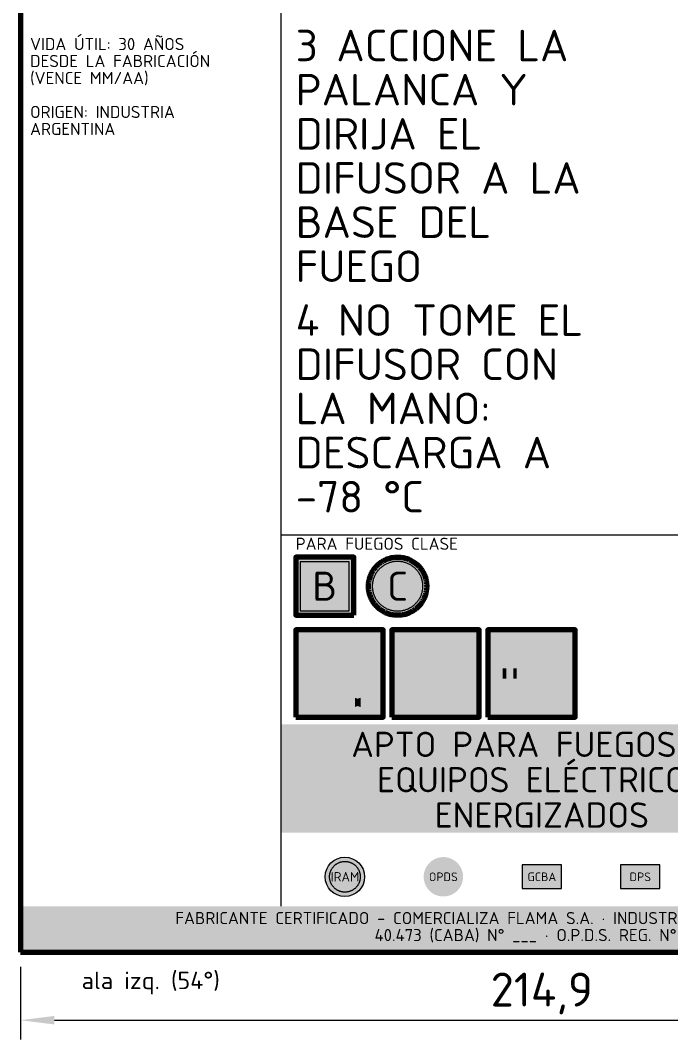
# Model space of a CAD drawing. Header units: millimetres. Extents: x 0 to 2382, y 0 to 420.
# Drawn here: x 1908.3 to 1975.3, y 217 to 322.1 of the extents above; entities that cross this region are included whole.
import ezdxf
from ezdxf.enums import TextEntityAlignment as Align

# ---------------------------------------------------------------- set-up
doc = ezdxf.new("R2010")
doc.units = ezdxf.units.MM
for name, color, linetype, lineweight in [('01-VISIBLE', 7, 'CONTINUOUS', 70), ('04-COTA', 3, 'CONTINUOUS', 18), ('08-FINA', 5, 'CONTINUOUS', 18), ('13-GRAFICA', 30, 'CONTINUOUS', 18)]:
    doc.layers.add(name, color=color, linetype=linetype, lineweight=lineweight)
doc.styles.add('ISO3098', font='isocpeur.ttf')
doc.dimstyles.new('FLAMA-IRAM', dxfattribs={"dimtxt": 3.5, "dimasz": 3.5, "dimexe": 2, "dimexo": 1.5, "dimgap": 1, "dimtad": 1, "dimdec": 1, "dimtxsty": 'ISO3098', "dimblk": 'IRAM_FLECHA', "dimblk1": 'IRAM_FLECHA', "dimblk2": 'IRAM_FLECHA', "dimcen": 2.5, "dimclrd": 256, "dimclre": 256, "dimclrt": 256, "dimazin": 3, "dimtfac": 1, "dimtmove": 0, "dimatfit": 3, "dimlwd": 18, "dimlwe": 18})

# ---------------------------------------------------------------- blocks, each defined once
blk = doc.blocks.new('IRAM_FLECHA')
blk.add_solid([(0, 0), (-1, 0.125), (-1, -0.125)])

msp = doc.modelspace()

# ---------------------------------------------------------------- hatches: boundary and pattern name
at = {"layer": '13-GRAFICA', "true_color": 0xc81e2d}
h = msp.add_hatch(color=7, dxfattribs=at)
h.dxf.hatch_style = 1
h.paths.add_polyline_path([(1942.639, 260.738), (1942.639, 266.738), (1936.639, 266.738), (1936.639, 260.738)])
at = {"layer": '13-GRAFICA', "true_color": 0x005eaa}
h = msp.add_hatch(color=7, dxfattribs=at)
h.dxf.hatch_style = 1
h.paths.add_polyline_path([(1950.139, 263.738), (1950.138, 263.64), (1950.133, 263.542), (1950.125, 263.444), (1950.114, 263.347), (1950.099, 263.25), (1950.082, 263.153), (1950.061, 263.057), (1950.037, 262.962), (1950.01, 262.867), (1949.98, 262.774), (1949.947, 262.682), (1949.911, 262.59), (1949.872, 262.5), (1949.83, 262.411), (1949.785, 262.324), (1949.737, 262.238), (1949.687, 262.154), (1949.634, 262.072), (1949.578, 261.991), (1949.519, 261.912), (1949.458, 261.835), (1949.395, 261.76), (1949.329, 261.687), (1949.261, 261.617), (1949.19, 261.549), (1949.117, 261.483), (1949.043, 261.419), (1948.966, 261.358), (1948.887, 261.3), (1948.806, 261.244), (1948.724, 261.191), (1948.639, 261.14), (1948.554, 261.092), (1948.466, 261.048), (1948.378, 261.006), (1948.287, 260.967), (1948.196, 260.931), (1948.104, 260.897), (1948.01, 260.867), (1947.916, 260.84), (1947.821, 260.817), (1947.725, 260.796), (1947.628, 260.778), (1947.531, 260.764), (1947.433, 260.753), (1947.336, 260.745), (1947.238, 260.74), (1947.139, 260.738), (1947.041, 260.74), (1946.943, 260.745), (1946.845, 260.753), (1946.748, 260.764), (1946.651, 260.778), (1946.554, 260.796), (1946.458, 260.817), (1946.363, 260.84), (1946.269, 260.867), (1946.175, 260.897), (1946.083, 260.931), (1945.991, 260.967), (1945.901, 261.006), (1945.813, 261.048), (1945.725, 261.092), (1945.639, 261.14), (1945.555, 261.191), (1945.473, 261.244), (1945.392, 261.3), (1945.313, 261.358), (1945.236, 261.419), (1945.161, 261.483), (1945.089, 261.549), (1945.018, 261.617), (1944.95, 261.687), (1944.884, 261.76), (1944.82, 261.835), (1944.759, 261.912), (1944.701, 261.991), (1944.645, 262.072), (1944.592, 262.154), (1944.541, 262.238), (1944.494, 262.324), (1944.449, 262.411), (1944.407, 262.5), (1944.368, 262.59), (1944.332, 262.682), (1944.299, 262.774), (1944.269, 262.867), (1944.242, 262.962), (1944.218, 263.057), (1944.197, 263.153), (1944.179, 263.25), (1944.165, 263.347), (1944.154, 263.444), (1944.146, 263.542), (1944.141, 263.64), (1944.139, 263.738), (1944.141, 263.836), (1944.146, 263.934), (1944.154, 264.032), (1944.165, 264.13), (1944.179, 264.227), (1944.197, 264.324), (1944.218, 264.419), (1944.242, 264.515), (1944.269, 264.609), (1944.299, 264.703), (1944.332, 264.795), (1944.368, 264.886), (1944.407, 264.976), (1944.449, 265.065), (1944.494, 265.152), (1944.541, 265.238), (1944.592, 265.322), (1944.645, 265.405), (1944.701, 265.486), (1944.759, 265.565), (1944.82, 265.641), (1944.884, 265.716), (1944.95, 265.789), (1945.018, 265.86), (1945.089, 265.928), (1945.161, 265.994), (1945.236, 266.057), (1945.313, 266.118), (1945.392, 266.177), (1945.473, 266.233), (1945.555, 266.286), (1945.639, 266.336), (1945.725, 266.384), (1945.813, 266.429), (1945.901, 266.471), (1945.991, 266.51), (1946.083, 266.546), (1946.175, 266.579), (1946.269, 266.609), (1946.363, 266.636), (1946.458, 266.66), (1946.554, 266.681), (1946.651, 266.698), (1946.748, 266.713), (1946.845, 266.724), (1946.943, 266.732), (1947.041, 266.737), (1947.139, 266.738), (1947.238, 266.737), (1947.336, 266.732), (1947.433, 266.724), (1947.531, 266.713), (1947.628, 266.698), (1947.725, 266.681), (1947.821, 266.66), (1947.916, 266.636), (1948.01, 266.609), (1948.104, 266.579), (1948.196, 266.546), (1948.287, 266.51), (1948.378, 266.471), (1948.466, 266.429), (1948.554, 266.384), (1948.639, 266.336), (1948.724, 266.286), (1948.806, 266.233), (1948.887, 266.177), (1948.966, 266.118), (1949.043, 266.057), (1949.117, 265.994), (1949.19, 265.928), (1949.261, 265.86), (1949.329, 265.789), (1949.395, 265.716), (1949.458, 265.641), (1949.519, 265.565), (1949.578, 265.486), (1949.634, 265.405), (1949.687, 265.322), (1949.737, 265.238), (1949.785, 265.152), (1949.83, 265.065), (1949.872, 264.976), (1949.911, 264.886), (1949.947, 264.795), (1949.98, 264.703), (1950.01, 264.609), (1950.037, 264.515), (1950.061, 264.419), (1950.082, 264.324), (1950.099, 264.227), (1950.114, 264.13), (1950.125, 264.032), (1950.133, 263.934), (1950.138, 263.836)])
at = {"layer": '13-GRAFICA', "true_color": 0x191919}
h = msp.add_hatch(color=7, dxfattribs=at)
h.dxf.hatch_style = 1
h.paths.add_polyline_path([(1945.639, 250.238), (1945.639, 259.238), (1936.639, 259.238), (1936.639, 250.238)])
at = {"layer": '13-GRAFICA', "true_color": 0xc81e2d}
h = msp.add_hatch(color=7, dxfattribs=at)
h.dxf.hatch_style = 1
h.paths.add_polyline_path([(1936.639, 258.347), (1936.639, 259.238), (1937.53, 259.238), (1945.639, 251.129), (1945.639, 250.238), (1944.748, 250.238)])
at = {"layer": '13-GRAFICA', "true_color": 0xffffff}
h = msp.add_hatch(color=7, dxfattribs=at)
h.dxf.hatch_style = 1
h.paths.add_polyline_path([(1937.808, 255.003), (1937.798, 255.006), (1937.789, 255.009), (1937.78, 255.013), (1937.772, 255.019), (1937.764, 255.025), (1937.757, 255.032), (1937.75, 255.039), (1937.745, 255.047), (1937.74, 255.056), (1937.736, 255.065), (1937.477, 255.778), (1937.474, 255.787), (1937.472, 255.797), (1937.471, 255.807), (1937.471, 255.817), (1937.472, 255.826), (1937.474, 255.836), (1937.477, 255.845), (1937.481, 255.855), (1937.805, 256.503), (1937.81, 256.511), (1937.815, 256.519), (1937.822, 256.526), (1937.828, 256.532), (1937.836, 256.538), (1937.844, 256.543), (1937.852, 256.548), (1937.861, 256.551), (1937.87, 256.554), (1937.88, 256.555), (1937.889, 256.556), (1937.899, 256.556), (1937.908, 256.555), (1937.917, 256.553), (1937.926, 256.55), (1937.935, 256.546), (1937.943, 256.542), (1937.951, 256.536), (1937.958, 256.53), (1937.965, 256.523), (1937.971, 256.516), (1937.976, 256.508), (1938.083, 256.326), (1938.284, 257.131), (1938.287, 257.14), (1938.29, 257.149), (1938.295, 257.157), (1938.3, 257.165), (1938.306, 257.172), (1938.313, 257.179), (1938.321, 257.185), (1938.329, 257.191), (1938.337, 257.195), (1938.346, 257.199), (1938.355, 257.201), (1938.365, 257.203), (1938.374, 257.204), (1938.384, 257.204), (1938.393, 257.203), (1938.403, 257.201), (1938.412, 257.198), (1938.421, 257.195), (1938.429, 257.19), (1938.437, 257.184), (1938.444, 257.178), (1938.451, 257.171), (1938.457, 257.164), (1938.73, 256.786), (1938.897, 258.349), (1938.899, 258.358), (1938.901, 258.368), (1938.904, 258.377), (1938.909, 258.385), (1938.914, 258.394), (1938.92, 258.401), (1938.926, 258.408), (1938.934, 258.415), (1938.942, 258.42), (1938.95, 258.425), (1938.959, 258.429), (1938.968, 258.432), (1938.978, 258.434), (1938.987, 258.435), (1938.997, 258.435), (1939.007, 258.435), (1939.016, 258.433), (1939.026, 258.43), (1939.035, 258.426), (1939.043, 258.422), (1939.051, 258.417), (1939.059, 258.411), (1939.066, 258.404), (1939.072, 258.396), (1939.077, 258.388), (1939.082, 258.38), (1939.085, 258.371), (1939.088, 258.361), (1939.388, 257.133), (1939.558, 257.416), (1939.564, 257.424), (1939.57, 257.432), (1939.577, 257.438), (1939.584, 257.444), (1939.592, 257.45), (1939.6, 257.454), (1939.609, 257.458), (1939.618, 257.461), (1939.628, 257.462), (1939.637, 257.463), (1939.647, 257.463), (1939.656, 257.462), (1939.665, 257.461), (1939.675, 257.458), (1939.683, 257.454), (1939.692, 257.45), (1939.7, 257.444), (1939.707, 257.438), (1939.714, 257.431), (1939.72, 257.424), (1939.725, 257.416), (1939.73, 257.408), (1939.733, 257.399), (1939.736, 257.39), (1940.06, 256.094), (1940.062, 256.085), (1940.063, 256.077), (1940.063, 256.068), (1940.062, 256.06), (1940.061, 256.051), (1939.867, 255.079), (1939.864, 255.07), (1939.861, 255.061), (1939.857, 255.052), (1939.852, 255.044), (1939.846, 255.037), (1939.84, 255.029), (1939.833, 255.023), (1939.825, 255.017), (1939.817, 255.013), (1939.809, 255.008), (1939.8, 255.005), (1939.79, 255.003), (1939.781, 255.002), (1939.771, 255.001), (1937.827, 255.001), (1937.818, 255.002)])
at = {"layer": '13-GRAFICA', "true_color": 0x005eaa}
h = msp.add_hatch(color=7, dxfattribs=at)
h.dxf.hatch_style = 1
h.paths.add_polyline_path([(1955.539, 250.238), (1955.539, 259.238), (1946.539, 259.238), (1946.539, 250.238)])
h = msp.add_hatch(color=7, dxfattribs=at)
h.dxf.hatch_style = 1
h.paths.add_polyline_path([(1965.439, 250.238), (1965.439, 259.238), (1956.439, 259.238), (1956.439, 250.238)])
at = {"layer": '13-GRAFICA', "true_color": 0xffffff}
h = msp.add_hatch(color=7, dxfattribs=at)
h.dxf.hatch_style = 1
h.paths.add_polyline_path([(1961.362, 254.066), (1961.349, 254.07), (1961.336, 254.074), (1961.324, 254.08), (1961.312, 254.088), (1961.301, 254.096), (1961.291, 254.106), (1961.282, 254.116), (1961.274, 254.127), (1961.268, 254.139), (1961.263, 254.152), (1960.903, 255.142), (1960.898, 255.155), (1960.896, 255.169), (1960.895, 255.182), (1960.895, 255.196), (1960.896, 255.21), (1960.899, 255.223), (1960.903, 255.236), (1960.909, 255.249), (1961.359, 256.149), (1961.365, 256.16), (1961.373, 256.171), (1961.381, 256.181), (1961.391, 256.19), (1961.401, 256.198), (1961.412, 256.205), (1961.424, 256.211), (1961.436, 256.216), (1961.449, 256.22), (1961.462, 256.222), (1961.475, 256.223), (1961.488, 256.223), (1961.501, 256.221), (1961.514, 256.219), (1961.527, 256.215), (1961.539, 256.209), (1961.55, 256.203), (1961.561, 256.196), (1961.571, 256.187), (1961.581, 256.178), (1961.589, 256.167), (1961.596, 256.156), (1961.744, 255.903), (1962.023, 257.021), (1962.027, 257.034), (1962.032, 257.046), (1962.039, 257.058), (1962.046, 257.069), (1962.055, 257.079), (1962.064, 257.089), (1962.074, 257.097), (1962.085, 257.104), (1962.097, 257.111), (1962.11, 257.116), (1962.122, 257.119), (1962.135, 257.122), (1962.149, 257.123), (1962.162, 257.123), (1962.175, 257.122), (1962.188, 257.119), (1962.201, 257.115), (1962.213, 257.11), (1962.225, 257.103), (1962.236, 257.096), (1962.246, 257.087), (1962.255, 257.078), (1962.264, 257.067), (1962.643, 256.543), (1962.875, 258.713), (1962.877, 258.726), (1962.881, 258.739), (1962.885, 258.752), (1962.891, 258.764), (1962.898, 258.775), (1962.907, 258.786), (1962.916, 258.796), (1962.926, 258.804), (1962.937, 258.812), (1962.949, 258.819), (1962.961, 258.824), (1962.974, 258.828), (1962.987, 258.831), (1963, 258.833), (1963.014, 258.833), (1963.027, 258.832), (1963.041, 258.83), (1963.053, 258.826), (1963.066, 258.821), (1963.078, 258.815), (1963.089, 258.807), (1963.1, 258.799), (1963.109, 258.789), (1963.118, 258.779), (1963.125, 258.768), (1963.132, 258.756), (1963.137, 258.743), (1963.141, 258.73), (1963.558, 257.024), (1963.794, 257.418), (1963.801, 257.429), (1963.809, 257.439), (1963.819, 257.448), (1963.829, 257.457), (1963.84, 257.464), (1963.852, 257.47), (1963.864, 257.475), (1963.877, 257.479), (1963.89, 257.482), (1963.903, 257.483), (1963.916, 257.483), (1963.929, 257.482), (1963.942, 257.479), (1963.955, 257.475), (1963.967, 257.47), (1963.979, 257.464), (1963.99, 257.457), (1964, 257.448), (1964.009, 257.439), (1964.018, 257.429), (1964.025, 257.418), (1964.031, 257.406), (1964.037, 257.394), (1964.04, 257.381), (1964.49, 255.581), (1964.493, 255.569), (1964.494, 255.557), (1964.494, 255.545), (1964.494, 255.534), (1964.492, 255.522), (1964.222, 254.172), (1964.219, 254.159), (1964.214, 254.146), (1964.208, 254.135), (1964.202, 254.123), (1964.194, 254.113), (1964.185, 254.103), (1964.175, 254.094), (1964.164, 254.086), (1964.153, 254.079), (1964.141, 254.074), (1964.129, 254.069), (1964.116, 254.066), (1964.103, 254.064), (1964.089, 254.063), (1961.389, 254.063), (1961.376, 254.064)])
h = msp.add_hatch(color=7, dxfattribs=at)
h.dxf.hatch_style = 1
h.paths.add_polyline_path([(1942.917, 255.118), (1943.187, 257.635), (1943.189, 257.65), (1943.193, 257.665), (1943.199, 257.68), (1943.206, 257.694), (1943.214, 257.707), (1943.223, 257.72), (1943.234, 257.731), (1943.246, 257.741), (1943.259, 257.75), (1943.272, 257.758), (1943.287, 257.764), (1943.301, 257.769), (1943.317, 257.773), (1943.321, 257.773), (1943.321, 252.242), (1942.737, 252.242), (1942.737, 255.367)])
h = msp.add_hatch(color=7, dxfattribs=at)
h.dxf.hatch_style = 1
h.paths.add_polyline_path([(1943.332, 257.775), (1943.348, 257.775), (1943.363, 257.773), (1943.379, 257.771), (1943.394, 257.766), (1943.408, 257.76), (1943.422, 257.753), (1943.435, 257.745), (1943.447, 257.735), (1943.458, 257.724), (1943.468, 257.712), (1943.477, 257.699), (1943.484, 257.685), (1943.49, 257.67), (1943.495, 257.655), (1943.978, 255.676), (1944.252, 256.133), (1944.261, 256.146), (1944.271, 256.157), (1944.281, 256.168), (1944.293, 256.178), (1944.306, 256.187), (1944.32, 256.194), (1944.334, 256.2), (1944.349, 256.204), (1944.364, 256.207), (1944.379, 256.209), (1944.394, 256.209), (1944.41, 256.207), (1944.425, 256.204), (1944.439, 256.2), (1944.454, 256.194), (1944.467, 256.187), (1944.48, 256.178), (1944.492, 256.168), (1944.503, 256.157), (1944.512, 256.145), (1944.521, 256.133), (1944.528, 256.119), (1944.534, 256.105), (1944.539, 256.09), (1945.061, 254.002), (1945.063, 253.989), (1945.065, 253.975), (1945.065, 253.961), (1945.064, 253.947), (1945.062, 253.934), (1944.777, 252.507), (1944.938, 252.01), (1944.194, 251.768), (1944.938, 251.527), (1944.716, 250.842), (1943.321, 251.295), (1943.321, 252.242), (1943.321, 257.773)])
h = msp.add_hatch(color=7, dxfattribs=at)
h.dxf.hatch_style = 1
h.paths.add_polyline_path([(1954.821, 251.236), (1954.605, 251.158), (1954.314, 251.09), (1953.959, 251.034), (1953.555, 250.993), (1953.116, 250.967), (1952.659, 250.958), (1952.203, 250.967), (1951.764, 250.993), (1951.359, 251.034), (1951.005, 251.09), (1950.714, 251.158), (1950.498, 251.236), (1950.364, 251.32), (1950.319, 251.408), (1950.364, 251.496), (1950.498, 251.58), (1950.697, 251.652), (1950.319, 252.691), (1950.319, 251.498), (1947.259, 251.498), (1947.259, 254.018), (1948.879, 255.458), (1950.319, 255.458), (1950.319, 253.218), (1950.837, 254.253), (1950.845, 254.268), (1950.855, 254.282), (1950.867, 254.295), (1950.879, 254.307), (1950.893, 254.318), (1950.908, 254.328), (1950.923, 254.336), (1950.939, 254.342), (1950.956, 254.347), (1950.973, 254.35), (1950.99, 254.351), (1951.008, 254.351), (1951.025, 254.349), (1951.042, 254.345), (1951.059, 254.34), (1951.075, 254.333), (1951.09, 254.325), (1951.104, 254.315), (1951.118, 254.303), (1951.13, 254.291), (1951.141, 254.277), (1951.15, 254.263), (1951.345, 253.928), (1951.714, 255.404), (1951.719, 255.421), (1951.726, 255.437), (1951.734, 255.453), (1951.744, 255.467), (1951.755, 255.481), (1951.768, 255.493), (1951.782, 255.505), (1951.796, 255.514), (1951.812, 255.522), (1951.828, 255.529), (1951.845, 255.534), (1951.862, 255.537), (1951.88, 255.539), (1951.897, 255.539), (1951.915, 255.537), (1951.932, 255.534), (1951.949, 255.528), (1951.965, 255.521), (1951.98, 255.513), (1951.995, 255.503), (1952.008, 255.492), (1952.021, 255.479), (1952.032, 255.465), (1952.532, 254.773), (1952.839, 257.637), (1952.841, 257.655), (1952.846, 257.672), (1952.852, 257.689), (1952.86, 257.705), (1952.869, 257.72), (1952.88, 257.734), (1952.892, 257.747), (1952.906, 257.758), (1952.92, 257.769), (1952.936, 257.777), (1952.952, 257.785), (1952.969, 257.79), (1952.986, 257.794), (1953.004, 257.796), (1953.022, 257.796), (1953.039, 257.795), (1953.057, 257.792), (1953.074, 257.787), (1953.09, 257.78), (1953.106, 257.772), (1953.121, 257.762), (1953.135, 257.751), (1953.148, 257.738), (1953.159, 257.725), (1953.169, 257.71), (1953.177, 257.694), (1953.184, 257.678), (1953.189, 257.661), (1953.739, 255.409), (1954.051, 255.928), (1954.061, 255.942), (1954.072, 255.956), (1954.084, 255.968), (1954.098, 255.979), (1954.112, 255.989), (1954.128, 255.997), (1954.144, 256.004), (1954.161, 256.009), (1954.178, 256.013), (1954.195, 256.014), (1954.213, 256.014), (1954.23, 256.013), (1954.247, 256.009), (1954.264, 256.004), (1954.28, 255.997), (1954.295, 255.989), (1954.31, 255.979), (1954.324, 255.968), (1954.336, 255.956), (1954.347, 255.942), (1954.357, 255.928), (1954.365, 255.912), (1954.372, 255.896), (1954.377, 255.879), (1954.971, 253.503), (1954.974, 253.488), (1954.976, 253.472), (1954.976, 253.457), (1954.975, 253.441), (1954.973, 253.425), (1954.618, 251.654), (1954.821, 251.58), (1954.954, 251.496), (1954.999, 251.408), (1954.954, 251.32)])
h = msp.add_hatch(color=7, dxfattribs=at)
h.dxf.hatch_style = 1
h.paths.add_polyline_path([(1941.343, 250.842), (1941.121, 251.527), (1941.864, 251.768), (1941.121, 252.01), (1941.27, 252.471), (1940.899, 253.493), (1940.894, 253.508), (1940.891, 253.524), (1940.889, 253.54), (1940.889, 253.556), (1940.891, 253.571), (1940.894, 253.587), (1940.899, 253.602), (1940.906, 253.617), (1941.428, 254.661), (1941.435, 254.674), (1941.444, 254.687), (1941.454, 254.698), (1941.465, 254.709), (1941.477, 254.718), (1941.49, 254.726), (1941.503, 254.733), (1941.518, 254.739), (1941.532, 254.743), (1941.547, 254.746), (1941.563, 254.747), (1941.578, 254.747), (1941.593, 254.745), (1941.608, 254.742), (1941.623, 254.737), (1941.637, 254.731), (1941.65, 254.724), (1941.663, 254.715), (1941.674, 254.705), (1941.685, 254.694), (1941.695, 254.682), (1941.703, 254.67), (1941.875, 254.376), (1942.199, 255.673), (1942.203, 255.687), (1942.209, 255.702), (1942.217, 255.715), (1942.225, 255.728), (1942.235, 255.74), (1942.246, 255.751), (1942.258, 255.761), (1942.271, 255.769), (1942.284, 255.777), (1942.299, 255.782), (1942.314, 255.787), (1942.329, 255.79), (1942.344, 255.791), (1942.36, 255.791), (1942.375, 255.789), (1942.39, 255.786), (1942.405, 255.782), (1942.419, 255.776), (1942.433, 255.768), (1942.445, 255.759), (1942.457, 255.749), (1942.468, 255.738), (1942.478, 255.726), (1942.737, 255.367), (1942.737, 252.242), (1942.737, 251.295)])
h = msp.add_hatch(color=7, dxfattribs=at)
h.dxf.hatch_style = 1
h.paths.add_polyline_path([(1946.499, 255.711), (1947.088, 256.124), (1948.018, 254.797), (1947.428, 254.384)])
h = msp.add_hatch(color=7, dxfattribs=at)
h.dxf.hatch_style = 1
h.paths.add_polyline_path([(1956.979, 251.498), (1956.979, 255.278), (1957.969, 255.278), (1957.969, 254.198), (1957.969, 252.938), (1957.969, 251.498)])
h = msp.add_hatch(color=7, dxfattribs=at)
h.dxf.hatch_style = 1
h.paths.add_polyline_path([(1958.329, 255.278), (1958.329, 254.198), (1957.969, 254.198), (1957.969, 255.278)])
h = msp.add_hatch(color=7, dxfattribs=at)
h.dxf.hatch_style = 1
h.paths.add_polyline_path([(1958.329, 251.498), (1958.329, 252.938), (1958.329, 254.198), (1958.329, 255.278), (1959.049, 255.278), (1959.049, 254.198), (1959.049, 252.938), (1959.049, 251.498)])
h = msp.add_hatch(color=7, dxfattribs=at)
h.dxf.hatch_style = 1
h.paths.add_polyline_path([(1959.409, 255.278), (1959.409, 254.198), (1959.049, 254.198), (1959.049, 255.278)])
h = msp.add_hatch(color=7, dxfattribs=at)
h.dxf.hatch_style = 1
h.paths.add_polyline_path([(1960.399, 251.498), (1959.409, 251.498), (1959.409, 252.938), (1959.409, 254.198), (1959.409, 255.278), (1960.399, 255.278)])
h = msp.add_hatch(color=7, dxfattribs=at)
h.dxf.hatch_style = 1
h.paths.add_polyline_path([(1940.509, 254.918), (1940.059, 251.498), (1937.539, 251.498), (1937.089, 254.918)])
h = msp.add_hatch(color=7, dxfattribs=at)
h.dxf.hatch_style = 1
h.paths.add_polyline_path([(1964.574, 250.955), (1964.592, 250.951), (1964.608, 250.945), (1964.624, 250.937), (1964.639, 250.928), (1964.654, 250.917), (1964.667, 250.906), (1964.679, 250.892), (1964.689, 250.878), (1964.698, 250.863), (1964.706, 250.847), (1964.712, 250.831), (1964.716, 250.813), (1964.719, 250.796), (1964.719, 250.778), (1964.719, 250.761), (1964.716, 250.743), (1964.712, 250.726), (1964.706, 250.709), (1964.698, 250.693), (1964.689, 250.678), (1964.679, 250.664), (1964.667, 250.651), (1964.654, 250.639), (1964.639, 250.629), (1964.624, 250.62), (1964.608, 250.612), (1964.592, 250.606), (1964.574, 250.602), (1964.557, 250.599), (1964.539, 250.598), (1962.559, 250.598), (1962.542, 250.599), (1962.524, 250.602), (1962.507, 250.606), (1962.49, 250.612), (1962.475, 250.62), (1962.459, 250.629), (1962.445, 250.639), (1962.432, 250.651), (1962.42, 250.664), (1962.41, 250.678), (1962.401, 250.693), (1962.393, 250.709), (1962.387, 250.726), (1962.383, 250.743), (1962.38, 250.761), (1962.379, 250.778), (1962.379, 251.498), (1961.479, 251.498), (1961.479, 253.118), (1961.839, 253.118), (1961.839, 254.018), (1962.109, 254.018), (1962.109, 253.118), (1963.009, 253.118), (1963.009, 254.018), (1963.279, 254.018), (1963.279, 253.118), (1963.639, 253.118), (1963.639, 251.498), (1962.739, 251.498), (1962.739, 250.958), (1964.539, 250.958), (1964.557, 250.957)])
h = msp.add_hatch(color=7, dxfattribs=at)
h.dxf.hatch_style = 1
h.paths.add_polyline_path([(1942.737, 251.295), (1942.737, 252.242), (1943.029, 252.147), (1943.321, 252.242), (1943.321, 251.295), (1943.029, 251.39)])
h = msp.add_hatch(color=7, dxfattribs=at)
h.dxf.hatch_style = 1
h.paths.add_polyline_path([(1957.969, 251.498), (1957.969, 252.938), (1958.329, 252.938), (1958.329, 251.498)])
h = msp.add_hatch(color=7, dxfattribs=at)
h.dxf.hatch_style = 1
h.paths.add_polyline_path([(1959.049, 251.498), (1959.049, 252.938), (1959.409, 252.938), (1959.409, 251.498)])
at = {"layer": '13-GRAFICA', "true_color": 0x005eaa}
h = msp.add_hatch(color=7, dxfattribs=at)
h.dxf.hatch_style = 1
h.paths.add_polyline_path([(1988.861, 238.338), (1988.861, 249.518), (1935.139, 249.518), (1935.139, 238.338)])
h = msp.add_hatch(color=7, dxfattribs=at)
h.dxf.hatch_style = 1
h.paths.add_polyline_path([(1943.74, 233.789), (1943.739, 233.723), (1943.736, 233.657), (1943.731, 233.591), (1943.723, 233.525), (1943.713, 233.459), (1943.701, 233.394), (1943.687, 233.329), (1943.671, 233.264), (1943.653, 233.2), (1943.633, 233.137), (1943.61, 233.075), (1943.586, 233.013), (1943.56, 232.952), (1943.531, 232.892), (1943.501, 232.833), (1943.469, 232.775), (1943.434, 232.718), (1943.398, 232.662), (1943.361, 232.608), (1943.321, 232.554), (1943.28, 232.502), (1943.237, 232.452), (1943.192, 232.402), (1943.146, 232.355), (1943.098, 232.309), (1943.049, 232.264), (1942.999, 232.221), (1942.947, 232.18), (1942.893, 232.14), (1942.839, 232.102), (1942.783, 232.066), (1942.726, 232.032), (1942.668, 232), (1942.609, 231.97), (1942.549, 231.941), (1942.488, 231.915), (1942.426, 231.891), (1942.364, 231.868), (1942.3, 231.848), (1942.237, 231.83), (1942.172, 231.814), (1942.107, 231.8), (1942.042, 231.788), (1941.976, 231.778), (1941.91, 231.77), (1941.844, 231.765), (1941.778, 231.762), (1941.712, 231.761), (1941.645, 231.762), (1941.579, 231.765), (1941.513, 231.77), (1941.447, 231.778), (1941.381, 231.788), (1941.316, 231.8), (1941.251, 231.814), (1941.186, 231.83), (1941.123, 231.848), (1941.059, 231.868), (1940.997, 231.891), (1940.935, 231.915), (1940.874, 231.941), (1940.814, 231.97), (1940.755, 232), (1940.697, 232.032), (1940.64, 232.066), (1940.584, 232.102), (1940.53, 232.14), (1940.476, 232.18), (1940.424, 232.221), (1940.374, 232.264), (1940.325, 232.309), (1940.277, 232.355), (1940.231, 232.402), (1940.186, 232.452), (1940.143, 232.502), (1940.102, 232.554), (1940.062, 232.608), (1940.025, 232.662), (1939.989, 232.718), (1939.954, 232.775), (1939.922, 232.833), (1939.892, 232.892), (1939.864, 232.952), (1939.837, 233.013), (1939.813, 233.075), (1939.79, 233.137), (1939.77, 233.2), (1939.752, 233.264), (1939.736, 233.329), (1939.722, 233.394), (1939.71, 233.459), (1939.7, 233.525), (1939.692, 233.591), (1939.687, 233.657), (1939.684, 233.723), (1939.683, 233.789), (1939.684, 233.856), (1939.687, 233.922), (1939.692, 233.988), (1939.7, 234.054), (1939.71, 234.12), (1939.722, 234.185), (1939.736, 234.25), (1939.752, 234.315), (1939.77, 234.378), (1939.79, 234.442), (1939.813, 234.504), (1939.837, 234.566), (1939.864, 234.627), (1939.892, 234.687), (1939.922, 234.746), (1939.954, 234.804), (1939.989, 234.861), (1940.025, 234.917), (1940.062, 234.971), (1940.102, 235.024), (1940.143, 235.076), (1940.186, 235.127), (1940.231, 235.176), (1940.277, 235.224), (1940.325, 235.27), (1940.374, 235.315), (1940.424, 235.358), (1940.476, 235.399), (1940.53, 235.439), (1940.584, 235.476), (1940.64, 235.512), (1940.697, 235.546), (1940.755, 235.579), (1940.814, 235.609), (1940.874, 235.637), (1940.935, 235.664), (1940.997, 235.688), (1941.059, 235.711), (1941.123, 235.731), (1941.186, 235.749), (1941.251, 235.765), (1941.316, 235.779), (1941.381, 235.791), (1941.447, 235.801), (1941.513, 235.808), (1941.579, 235.814), (1941.645, 235.817), (1941.712, 235.818), (1941.778, 235.817), (1941.844, 235.814), (1941.91, 235.808), (1941.976, 235.801), (1942.042, 235.791), (1942.107, 235.779), (1942.172, 235.765), (1942.237, 235.749), (1942.3, 235.731), (1942.364, 235.711), (1942.426, 235.688), (1942.488, 235.664), (1942.549, 235.637), (1942.609, 235.609), (1942.668, 235.579), (1942.726, 235.546), (1942.783, 235.512), (1942.839, 235.476), (1942.893, 235.439), (1942.947, 235.399), (1942.999, 235.358), (1943.049, 235.315), (1943.098, 235.27), (1943.146, 235.224), (1943.192, 235.176), (1943.237, 235.127), (1943.28, 235.076), (1943.321, 235.024), (1943.361, 234.971), (1943.398, 234.917), (1943.434, 234.861), (1943.469, 234.804), (1943.501, 234.746), (1943.531, 234.687), (1943.56, 234.627), (1943.586, 234.566), (1943.61, 234.504), (1943.633, 234.442), (1943.653, 234.378), (1943.671, 234.315), (1943.687, 234.25), (1943.701, 234.185), (1943.713, 234.12), (1943.723, 234.054), (1943.731, 233.988), (1943.736, 233.922), (1943.739, 233.856)])
at = {"layer": '13-GRAFICA', "true_color": 0x009146}
h = msp.add_hatch(color=7, dxfattribs=at)
h.dxf.hatch_style = 1
h.paths.add_polyline_path([(1953.885, 233.789), (1953.884, 233.723), (1953.88, 233.657), (1953.875, 233.591), (1953.867, 233.525), (1953.858, 233.459), (1953.846, 233.394), (1953.832, 233.329), (1953.815, 233.264), (1953.797, 233.2), (1953.777, 233.137), (1953.755, 233.075), (1953.73, 233.013), (1953.704, 232.952), (1953.675, 232.892), (1953.645, 232.833), (1953.613, 232.775), (1953.579, 232.718), (1953.543, 232.662), (1953.505, 232.608), (1953.465, 232.554), (1953.424, 232.502), (1953.381, 232.452), (1953.337, 232.402), (1953.29, 232.355), (1953.243, 232.309), (1953.193, 232.264), (1953.143, 232.221), (1953.091, 232.18), (1953.038, 232.14), (1952.983, 232.102), (1952.927, 232.066), (1952.87, 232.032), (1952.812, 232), (1952.753, 231.97), (1952.693, 231.941), (1952.632, 231.915), (1952.57, 231.891), (1952.508, 231.868), (1952.445, 231.848), (1952.381, 231.83), (1952.316, 231.814), (1952.252, 231.8), (1952.186, 231.788), (1952.121, 231.778), (1952.055, 231.77), (1951.988, 231.765), (1951.922, 231.762), (1951.856, 231.761), (1951.789, 231.762), (1951.723, 231.765), (1951.657, 231.77), (1951.591, 231.778), (1951.525, 231.788), (1951.46, 231.8), (1951.395, 231.814), (1951.331, 231.83), (1951.267, 231.848), (1951.204, 231.868), (1951.141, 231.891), (1951.079, 231.915), (1951.018, 231.941), (1950.958, 231.97), (1950.899, 232), (1950.841, 232.032), (1950.784, 232.066), (1950.729, 232.102), (1950.674, 232.14), (1950.621, 232.18), (1950.569, 232.221), (1950.518, 232.264), (1950.469, 232.309), (1950.421, 232.355), (1950.375, 232.402), (1950.33, 232.452), (1950.287, 232.502), (1950.246, 232.554), (1950.207, 232.608), (1950.169, 232.662), (1950.133, 232.718), (1950.099, 232.775), (1950.066, 232.833), (1950.036, 232.892), (1950.008, 232.952), (1949.981, 233.013), (1949.957, 233.075), (1949.935, 233.137), (1949.914, 233.2), (1949.896, 233.264), (1949.88, 233.329), (1949.866, 233.394), (1949.854, 233.459), (1949.844, 233.525), (1949.837, 233.591), (1949.831, 233.657), (1949.828, 233.723), (1949.827, 233.789), (1949.828, 233.856), (1949.831, 233.922), (1949.837, 233.988), (1949.844, 234.054), (1949.854, 234.12), (1949.866, 234.185), (1949.88, 234.25), (1949.896, 234.315), (1949.914, 234.378), (1949.935, 234.442), (1949.957, 234.504), (1949.981, 234.566), (1950.008, 234.627), (1950.036, 234.687), (1950.066, 234.746), (1950.099, 234.804), (1950.133, 234.861), (1950.169, 234.917), (1950.207, 234.971), (1950.246, 235.024), (1950.287, 235.076), (1950.33, 235.127), (1950.375, 235.176), (1950.421, 235.224), (1950.469, 235.27), (1950.518, 235.315), (1950.569, 235.358), (1950.621, 235.399), (1950.674, 235.439), (1950.729, 235.476), (1950.784, 235.512), (1950.841, 235.546), (1950.899, 235.579), (1950.958, 235.609), (1951.018, 235.637), (1951.079, 235.664), (1951.141, 235.688), (1951.204, 235.711), (1951.267, 235.731), (1951.331, 235.749), (1951.395, 235.765), (1951.46, 235.779), (1951.525, 235.791), (1951.591, 235.801), (1951.657, 235.808), (1951.723, 235.814), (1951.789, 235.817), (1951.856, 235.818), (1951.922, 235.817), (1951.988, 235.814), (1952.055, 235.808), (1952.121, 235.801), (1952.186, 235.791), (1952.252, 235.779), (1952.316, 235.765), (1952.381, 235.749), (1952.445, 235.731), (1952.508, 235.711), (1952.57, 235.688), (1952.632, 235.664), (1952.693, 235.637), (1952.753, 235.609), (1952.812, 235.579), (1952.87, 235.546), (1952.927, 235.512), (1952.983, 235.476), (1953.038, 235.439), (1953.091, 235.399), (1953.143, 235.358), (1953.193, 235.315), (1953.243, 235.27), (1953.29, 235.224), (1953.337, 235.176), (1953.381, 235.127), (1953.424, 235.076), (1953.465, 235.024), (1953.505, 234.971), (1953.543, 234.917), (1953.579, 234.861), (1953.613, 234.804), (1953.645, 234.746), (1953.675, 234.687), (1953.704, 234.627), (1953.73, 234.566), (1953.755, 234.504), (1953.777, 234.442), (1953.797, 234.378), (1953.815, 234.315), (1953.832, 234.25), (1953.846, 234.185), (1953.858, 234.12), (1953.867, 234.054), (1953.875, 233.988), (1953.88, 233.922), (1953.884, 233.856)])
at = {"layer": '13-GRAFICA', "true_color": 0xffd200}
h = msp.add_hatch(color=7, dxfattribs=at)
h.dxf.hatch_style = 1
h.paths.add_polyline_path([(1964.029, 232.572), (1964.029, 235.007), (1959.971, 235.007), (1959.971, 232.572)])
at = {"layer": '13-GRAFICA', "true_color": 0x00468c}
h = msp.add_hatch(color=7, dxfattribs=at)
h.dxf.hatch_style = 1
h.paths.add_polyline_path([(1974.173, 232.572), (1974.173, 235.007), (1970.115, 235.007), (1970.115, 232.572)])
at = {"layer": '13-GRAFICA', "true_color": 0x191919}
h = msp.add_hatch(color=7, dxfattribs=at)
h.dxf.hatch_style = 1
h.paths.add_polyline_path([(2015.721, 226.011), (2015.721, 230.761), (1908.279, 230.761), (1908.279, 226.011)])

# ---------------------------------------------------------------- linework, layer by layer
at = {"layer": '01-VISIBLE'}
for points in [[(1908.279, 226.011), (2015.721, 226.011), (2015.721, 370.989), (1908.279, 370.989)], [(1942.639, 260.738), (1942.639, 266.738), (1936.639, 266.738), (1936.639, 260.738)], [(1950.139, 263.738), (1950.138, 263.64), (1950.133, 263.542), (1950.125, 263.444), (1950.114, 263.347), (1950.099, 263.25), (1950.082, 263.153), (1950.061, 263.057), (1950.037, 262.962), (1950.01, 262.867), (1949.98, 262.774), (1949.947, 262.682), (1949.911, 262.59), (1949.872, 262.5), (1949.83, 262.411), (1949.785, 262.324), (1949.737, 262.238), (1949.687, 262.154), (1949.634, 262.072), (1949.578, 261.991), (1949.519, 261.912), (1949.458, 261.835), (1949.395, 261.76), (1949.329, 261.687), (1949.261, 261.617), (1949.19, 261.549), (1949.117, 261.483), (1949.043, 261.419), (1948.966, 261.358), (1948.887, 261.3), (1948.806, 261.244), (1948.724, 261.191), (1948.639, 261.14), (1948.554, 261.092), (1948.466, 261.048), (1948.378, 261.006), (1948.287, 260.967), (1948.196, 260.931), (1948.104, 260.897), (1948.01, 260.867), (1947.916, 260.84), (1947.821, 260.817), (1947.725, 260.796), (1947.628, 260.778), (1947.531, 260.764), (1947.433, 260.753), (1947.336, 260.745), (1947.238, 260.74), (1947.139, 260.738), (1947.041, 260.74), (1946.943, 260.745), (1946.845, 260.753), (1946.748, 260.764), (1946.651, 260.778), (1946.554, 260.796), (1946.458, 260.817), (1946.363, 260.84), (1946.269, 260.867), (1946.175, 260.897), (1946.083, 260.931), (1945.991, 260.967), (1945.901, 261.006), (1945.813, 261.048), (1945.725, 261.092), (1945.639, 261.14), (1945.555, 261.191), (1945.473, 261.244), (1945.392, 261.3), (1945.313, 261.358), (1945.236, 261.419), (1945.161, 261.483), (1945.089, 261.549), (1945.018, 261.617), (1944.95, 261.687), (1944.884, 261.76), (1944.82, 261.835), (1944.759, 261.912), (1944.701, 261.991), (1944.645, 262.072), (1944.592, 262.154), (1944.541, 262.238), (1944.494, 262.324), (1944.449, 262.411), (1944.407, 262.5), (1944.368, 262.59), (1944.332, 262.682), (1944.299, 262.774), (1944.269, 262.867), (1944.242, 262.962), (1944.218, 263.057), (1944.197, 263.153), (1944.179, 263.25), (1944.165, 263.347), (1944.154, 263.444), (1944.146, 263.542), (1944.141, 263.64), (1944.139, 263.738), (1944.141, 263.836), (1944.146, 263.934), (1944.154, 264.032), (1944.165, 264.13), (1944.179, 264.227), (1944.197, 264.324), (1944.218, 264.419), (1944.242, 264.515), (1944.269, 264.609), (1944.299, 264.703), (1944.332, 264.795), (1944.368, 264.886), (1944.407, 264.976), (1944.449, 265.065), (1944.494, 265.152), (1944.541, 265.238), (1944.592, 265.322), (1944.645, 265.405), (1944.701, 265.486), (1944.759, 265.565), (1944.82, 265.641), (1944.884, 265.716), (1944.95, 265.789), (1945.018, 265.86), (1945.089, 265.928), (1945.161, 265.994), (1945.236, 266.057), (1945.313, 266.118), (1945.392, 266.177), (1945.473, 266.233), (1945.555, 266.286), (1945.639, 266.336), (1945.725, 266.384), (1945.813, 266.429), (1945.901, 266.471), (1945.991, 266.51), (1946.083, 266.546), (1946.175, 266.579), (1946.269, 266.609), (1946.363, 266.636), (1946.458, 266.66), (1946.554, 266.681), (1946.651, 266.698), (1946.748, 266.713), (1946.845, 266.724), (1946.943, 266.732), (1947.041, 266.737), (1947.139, 266.738), (1947.238, 266.737), (1947.336, 266.732), (1947.433, 266.724), (1947.531, 266.713), (1947.628, 266.698), (1947.725, 266.681), (1947.821, 266.66), (1947.916, 266.636), (1948.01, 266.609), (1948.104, 266.579), (1948.196, 266.546), (1948.287, 266.51), (1948.378, 266.471), (1948.466, 266.429), (1948.554, 266.384), (1948.639, 266.336), (1948.724, 266.286), (1948.806, 266.233), (1948.887, 266.177), (1948.966, 266.118), (1949.043, 266.057), (1949.117, 265.994), (1949.19, 265.928), (1949.261, 265.86), (1949.329, 265.789), (1949.395, 265.716), (1949.458, 265.641), (1949.519, 265.565), (1949.578, 265.486), (1949.634, 265.405), (1949.687, 265.322), (1949.737, 265.238), (1949.785, 265.152), (1949.83, 265.065), (1949.872, 264.976), (1949.911, 264.886), (1949.947, 264.795), (1949.98, 264.703), (1950.01, 264.609), (1950.037, 264.515), (1950.061, 264.419), (1950.082, 264.324), (1950.099, 264.227), (1950.114, 264.13), (1950.125, 264.032), (1950.133, 263.934), (1950.138, 263.836)], [(1936.639, 250.238), (1945.639, 250.238), (1945.639, 259.238), (1936.639, 259.238)], [(1946.539, 250.238), (1955.539, 250.238), (1955.539, 259.238), (1946.539, 259.238)], [(1956.439, 250.238), (1965.439, 250.238), (1965.439, 259.238), (1956.439, 259.238)]]:
    msp.add_lwpolyline(points, close=True, dxfattribs=at)
at = {"layer": '08-FINA'}
for p, q in [((1935.139, 230.761), (1935.139, 370.989)), ((1935.139, 269.038), (1988.861, 269.038))]:
    msp.add_line(p, q, dxfattribs=at)
for points in [[(1964.029, 232.572), (1964.029, 235.007), (1959.971, 235.007), (1959.971, 232.572)], [(1974.173, 232.572), (1974.173, 235.007), (1970.115, 235.007), (1970.115, 232.572)]]:
    msp.add_lwpolyline(points, close=True, dxfattribs=at)
msp.add_circle((1941.712, 233.789), 2.029, dxfattribs=at)
at = {"layer": '13-GRAFICA', "true_color": 0xffffff}
for points in [[(1942.159, 261.218), (1942.159, 266.258), (1937.119, 266.258), (1937.119, 261.218)], [(1949.719, 263.738), (1949.718, 263.654), (1949.714, 263.57), (1949.707, 263.485), (1949.697, 263.401), (1949.685, 263.318), (1949.67, 263.235), (1949.652, 263.152), (1949.631, 263.07), (1949.608, 262.989), (1949.582, 262.909), (1949.554, 262.829), (1949.523, 262.751), (1949.489, 262.673), (1949.453, 262.597), (1949.415, 262.522), (1949.374, 262.448), (1949.33, 262.376), (1949.285, 262.305), (1949.237, 262.235), (1949.186, 262.168), (1949.134, 262.102), (1949.079, 262.037), (1949.022, 261.975), (1948.964, 261.914), (1948.903, 261.855), (1948.84, 261.799), (1948.776, 261.744), (1948.71, 261.691), (1948.642, 261.641), (1948.573, 261.593), (1948.502, 261.547), (1948.429, 261.504), (1948.356, 261.463), (1948.28, 261.424), (1948.204, 261.388), (1948.127, 261.355), (1948.048, 261.324), (1947.969, 261.295), (1947.888, 261.269), (1947.807, 261.246), (1947.725, 261.226), (1947.643, 261.208), (1947.56, 261.193), (1947.476, 261.18), (1947.392, 261.171), (1947.308, 261.164), (1947.224, 261.16), (1947.139, 261.158), (1947.055, 261.16), (1946.971, 261.164), (1946.886, 261.171), (1946.803, 261.18), (1946.719, 261.193), (1946.636, 261.208), (1946.554, 261.226), (1946.472, 261.246), (1946.39, 261.269), (1946.31, 261.295), (1946.231, 261.324), (1946.152, 261.355), (1946.075, 261.388), (1945.998, 261.424), (1945.923, 261.463), (1945.849, 261.504), (1945.777, 261.547), (1945.706, 261.593), (1945.637, 261.641), (1945.569, 261.691), (1945.503, 261.744), (1945.438, 261.799), (1945.376, 261.855), (1945.315, 261.914), (1945.256, 261.975), (1945.2, 262.037), (1945.145, 262.102), (1945.093, 262.168), (1945.042, 262.235), (1944.994, 262.305), (1944.948, 262.376), (1944.905, 262.448), (1944.864, 262.522), (1944.825, 262.597), (1944.789, 262.673), (1944.756, 262.751), (1944.725, 262.829), (1944.696, 262.909), (1944.67, 262.989), (1944.647, 263.07), (1944.627, 263.152), (1944.609, 263.235), (1944.594, 263.318), (1944.581, 263.401), (1944.572, 263.485), (1944.565, 263.57), (1944.561, 263.654), (1944.559, 263.738), (1944.561, 263.823), (1944.565, 263.907), (1944.572, 263.991), (1944.581, 264.075), (1944.594, 264.159), (1944.609, 264.242), (1944.627, 264.324), (1944.647, 264.406), (1944.67, 264.487), (1944.696, 264.568), (1944.725, 264.647), (1944.756, 264.726), (1944.789, 264.803), (1944.825, 264.879), (1944.864, 264.954), (1944.905, 265.028), (1944.948, 265.101), (1944.994, 265.172), (1945.042, 265.241), (1945.093, 265.309), (1945.145, 265.375), (1945.2, 265.439), (1945.256, 265.502), (1945.315, 265.563), (1945.376, 265.621), (1945.438, 265.678), (1945.503, 265.733), (1945.569, 265.785), (1945.637, 265.835), (1945.706, 265.883), (1945.777, 265.929), (1945.849, 265.973), (1945.923, 266.014), (1945.998, 266.052), (1946.075, 266.088), (1946.152, 266.122), (1946.231, 266.153), (1946.31, 266.181), (1946.39, 266.207), (1946.472, 266.23), (1946.554, 266.251), (1946.636, 266.269), (1946.719, 266.284), (1946.803, 266.296), (1946.886, 266.306), (1946.971, 266.313), (1947.055, 266.317), (1947.139, 266.318), (1947.224, 266.317), (1947.308, 266.313), (1947.392, 266.306), (1947.476, 266.296), (1947.56, 266.284), (1947.643, 266.269), (1947.725, 266.251), (1947.807, 266.23), (1947.888, 266.207), (1947.969, 266.181), (1948.048, 266.153), (1948.127, 266.122), (1948.204, 266.088), (1948.28, 266.052), (1948.356, 266.014), (1948.429, 265.973), (1948.502, 265.929), (1948.573, 265.883), (1948.642, 265.835), (1948.71, 265.785), (1948.776, 265.733), (1948.84, 265.678), (1948.903, 265.621), (1948.964, 265.563), (1949.022, 265.502), (1949.079, 265.439), (1949.134, 265.375), (1949.186, 265.309), (1949.237, 265.241), (1949.285, 265.172), (1949.33, 265.101), (1949.374, 265.028), (1949.415, 264.954), (1949.453, 264.879), (1949.489, 264.803), (1949.523, 264.726), (1949.554, 264.647), (1949.582, 264.568), (1949.608, 264.487), (1949.631, 264.406), (1949.652, 264.324), (1949.67, 264.242), (1949.685, 264.159), (1949.697, 264.075), (1949.707, 263.991), (1949.714, 263.907), (1949.718, 263.823)], [(1943.294, 233.789), (1943.293, 233.738), (1943.291, 233.686), (1943.286, 233.634), (1943.28, 233.583), (1943.273, 233.532), (1943.264, 233.481), (1943.253, 233.43), (1943.24, 233.38), (1943.226, 233.33), (1943.21, 233.281), (1943.193, 233.232), (1943.174, 233.184), (1943.153, 233.136), (1943.131, 233.089), (1943.107, 233.043), (1943.082, 232.998), (1943.055, 232.954), (1943.027, 232.91), (1942.998, 232.868), (1942.967, 232.826), (1942.935, 232.785), (1942.901, 232.746), (1942.867, 232.708), (1942.831, 232.67), (1942.793, 232.634), (1942.755, 232.6), (1942.715, 232.566), (1942.675, 232.534), (1942.633, 232.503), (1942.591, 232.474), (1942.547, 232.446), (1942.503, 232.419), (1942.457, 232.394), (1942.411, 232.37), (1942.365, 232.348), (1942.317, 232.327), (1942.269, 232.308), (1942.22, 232.291), (1942.171, 232.275), (1942.121, 232.261), (1942.071, 232.248), (1942.02, 232.237), (1941.969, 232.228), (1941.918, 232.22), (1941.867, 232.215), (1941.815, 232.21), (1941.763, 232.208), (1941.712, 232.207), (1941.66, 232.208), (1941.608, 232.21), (1941.556, 232.215), (1941.505, 232.22), (1941.454, 232.228), (1941.403, 232.237), (1941.352, 232.248), (1941.302, 232.261), (1941.252, 232.275), (1941.203, 232.291), (1941.154, 232.308), (1941.106, 232.327), (1941.058, 232.348), (1941.012, 232.37), (1940.966, 232.394), (1940.92, 232.419), (1940.876, 232.446), (1940.832, 232.474), (1940.79, 232.503), (1940.748, 232.534), (1940.708, 232.566), (1940.668, 232.6), (1940.63, 232.634), (1940.593, 232.67), (1940.556, 232.708), (1940.522, 232.746), (1940.488, 232.785), (1940.456, 232.826), (1940.425, 232.868), (1940.396, 232.91), (1940.368, 232.954), (1940.341, 232.998), (1940.316, 233.043), (1940.292, 233.089), (1940.27, 233.136), (1940.249, 233.184), (1940.23, 233.232), (1940.213, 233.281), (1940.197, 233.33), (1940.183, 233.38), (1940.17, 233.43), (1940.159, 233.481), (1940.15, 233.532), (1940.143, 233.583), (1940.137, 233.634), (1940.132, 233.686), (1940.13, 233.738), (1940.129, 233.789), (1940.13, 233.841), (1940.132, 233.893), (1940.137, 233.945), (1940.143, 233.996), (1940.15, 234.047), (1940.159, 234.098), (1940.17, 234.149), (1940.183, 234.199), (1940.197, 234.249), (1940.213, 234.298), (1940.23, 234.347), (1940.249, 234.395), (1940.27, 234.443), (1940.292, 234.489), (1940.316, 234.535), (1940.341, 234.581), (1940.368, 234.625), (1940.396, 234.669), (1940.425, 234.711), (1940.456, 234.753), (1940.488, 234.793), (1940.522, 234.833), (1940.556, 234.871), (1940.593, 234.908), (1940.63, 234.944), (1940.668, 234.979), (1940.708, 235.013), (1940.748, 235.045), (1940.79, 235.076), (1940.832, 235.105), (1940.876, 235.133), (1940.92, 235.16), (1940.966, 235.185), (1941.012, 235.209), (1941.058, 235.231), (1941.106, 235.251), (1941.154, 235.27), (1941.203, 235.288), (1941.252, 235.304), (1941.302, 235.318), (1941.352, 235.331), (1941.403, 235.341), (1941.454, 235.351), (1941.505, 235.358), (1941.556, 235.364), (1941.608, 235.369), (1941.66, 235.371), (1941.712, 235.372), (1941.763, 235.371), (1941.815, 235.369), (1941.867, 235.364), (1941.918, 235.358), (1941.969, 235.351), (1942.02, 235.341), (1942.071, 235.331), (1942.121, 235.318), (1942.171, 235.304), (1942.22, 235.288), (1942.269, 235.27), (1942.317, 235.251), (1942.365, 235.231), (1942.411, 235.209), (1942.457, 235.185), (1942.503, 235.16), (1942.547, 235.133), (1942.591, 235.105), (1942.633, 235.076), (1942.675, 235.045), (1942.715, 235.013), (1942.755, 234.979), (1942.793, 234.944), (1942.831, 234.908), (1942.867, 234.871), (1942.901, 234.833), (1942.935, 234.793), (1942.967, 234.753), (1942.998, 234.711), (1943.027, 234.669), (1943.055, 234.625), (1943.082, 234.581), (1943.107, 234.535), (1943.131, 234.489), (1943.153, 234.443), (1943.174, 234.395), (1943.193, 234.347), (1943.21, 234.298), (1943.226, 234.249), (1943.24, 234.199), (1943.253, 234.149), (1943.264, 234.098), (1943.273, 234.047), (1943.28, 233.996), (1943.286, 233.945), (1943.291, 233.893), (1943.293, 233.841)]]:
    msp.add_lwpolyline(points, close=True, dxfattribs=at)

# ---------------------------------------------------------------- texts
at = {"layer": '08-FINA', "style": 'ISO3098'}
msp.add_text('ala izq. (54°)', height=1.8, dxfattribs=at).set_placement((1921.709, 224.011), align=Align.TOP_CENTER)
at = {"layer": '13-GRAFICA', "true_color": 0x191919, "style": 'ISO3098'}
for s, height, p in [('VIDA ÚTIL: 30 AÑOS', 1.25, (1909.279, 320.239)), ('ACCIONE LA', 3.25, (1940.834, 321.088)), ('DESDE LA FABRICACIÓN', 1.25, (1909.279, 318.489)), ('(VENCE MM/AA)', 1.25, (1909.279, 316.739)), ('PALANCA Y', 3.25, (1936.639, 316.538)), ('ORIGEN: INDUSTRIA', 1.25, (1909.279, 313.239)), ('DIRIJA EL', 3.25, (1936.639, 311.988)), ('ARGENTINA', 1.25, (1909.279, 311.489)), ('DIFUSOR A LA', 3.25, (1936.639, 307.438)), ('BASE DEL', 3.25, (1936.639, 302.888)), ('FUEGO', 3.25, (1936.639, 298.338)), ('NO TOME EL', 3.25, (1940.984, 292.788)), ('DIFUSOR CON', 3.25, (1936.639, 288.238)), ('LA MANO:', 3.25, (1936.639, 283.688)), ('DESCARGA A', 3.25, (1936.639, 279.138)), ('-78 °C', 3.25, (1936.639, 274.588)), ('PARA FUEGOS CLASE', 1.25, (1936.639, 268.738))]:
    msp.add_text(s, height=height, dxfattribs=at).set_placement(p, align=Align.TOP_LEFT)
at = {"layer": '13-GRAFICA', "true_color": 0xc81e2d, "style": 'ISO3098'}
for s, p in [('3', (1936.639, 321.088)), ('4', (1936.639, 292.788))]:
    msp.add_text(s, height=3.25, dxfattribs=at).set_placement(p, align=Align.TOP_LEFT)
at = {"layer": '13-GRAFICA', "true_color": 0xffffff, "style": 'ISO3098'}
for s, height, p in [('B', 3, (1939.639, 263.738)), ('C', 3, (1947.139, 263.738)), ('IRAM', 0.9738, (1941.712, 233.789)), ('OPDS', 0.8927, (1951.856, 233.789)), ('DPS', 0.8927, (1972.144, 233.789))]:
    msp.add_text(s, height=height, dxfattribs=at).set_placement(p, align=Align.MIDDLE_CENTER)
for s, height, p in [('APTO PARA FUEGOS EN', 2.6, (1962, 248.738)), ('EQUIPOS ELÉCTRICOS', 2.6, (1962, 245.098)), ('ENERGIZADOS', 2.6, (1962, 241.458)), ('FABRICANTE CERTIFICADO - COMERCIALIZA FLAMA S.A. · INDUSTRIA ARGENTINA · HABILIT. ORD.', 1.25, (1962, 230.161)), ('40.473 (CABA) N° ___ · O.P.D.S. REG. N° ___', 1.25, (1962, 228.411))]:
    msp.add_text(s, height=height, dxfattribs=at).set_placement(p, align=Align.TOP_CENTER)
at = {"layer": '13-GRAFICA', "true_color": 0x191919, "style": 'ISO3098'}
msp.add_text('GCBA', height=0.8927, dxfattribs=at).set_placement((1962, 233.789), align=Align.MIDDLE_CENTER)

# ---------------------------------------------------------------- dimensions: what is measured, and where the dimension line sits
at = {"layer": '04-COTA'}
msp.add_linear_dim(base=(1908.279, 219.011), p1=(1908.279, 226.011), p2=(2015.721, 226.011), dimstyle='FLAMA-IRAM', override={"dimlfac": 2}, dxfattribs=at).render()

doc.saveas('drawing.dxf')
